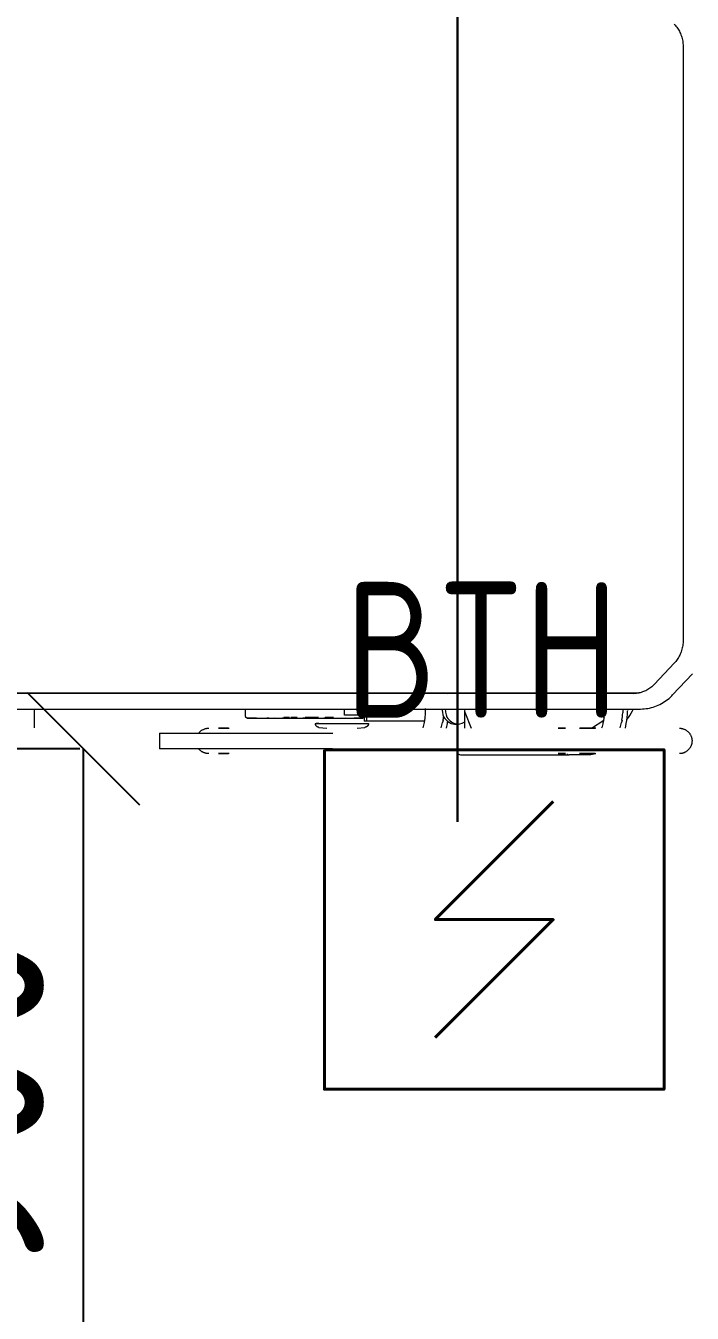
# Model space of a CAD drawing. Header units: millimetres. Extents: x -174154 to -170572, y -111302 to -109817.
# Drawn here: x -171659.69 to -171651.31, y -110618.59 to -110602.39 of the extents above; entities that cross this region are included whole.
import ezdxf

# ---------------------------------------------------------------- set-up
doc = ezdxf.new("R2010")
doc.units = ezdxf.units.MM
doc.set_wipeout_variables(frame=1)
doc.linetypes.add('ACAD_ISO02W100', pattern=[15, 12, -3])
doc.layers.get('Defpoints').update_dxf_attribs({"color": 70})
for name, color, linetype, lineweight in [('!Подложка', 252, 'ACAD_ISO02W100', 25), ('Кабель ПС', 20, 'ACAD_ISO02W100', 30), ('ПС', 1, 'Continuous', 50), ('Размеры', 7, 'Continuous', 9), ('Специальное оборудование', 7, 'Continuous', 18)]:
    doc.layers.add(name, color=color, linetype=linetype, lineweight=lineweight)
doc.styles.add('GOST Common', font='GOST Common.ttf', dxfattribs={"width": 0.9, "height": 250})
doc.styles.get("Standard").update_dxf_attribs({"font": 'GOST_A.TTF'})
doc.dimstyles.new('ADSK_Проверочный', dxfattribs={"dimscale": 304.8, "dimtxt": 251.428749, "dimasz": 0.463911, "dimexe": 0.492126, "dimexo": 0.492126, "dimgap": 0.164042, "dimtad": 1, "dimdec": 0, "dimdsep": 46, "dimtxsty": 'GOST Common', "dimblk1": 'OBLIQUE', "dimblk2": 'OBLIQUE', "dimsah": 1, "dimcen": 0.09, "dimazin": 0, "dimtfac": 1, "dimtdec": 4, "dimtix": 1, "dimtmove": 0, "dimatfit": 3, "dimfxl": 1, "dimtvp": 1, "dimtolj": 1, "dimtzin": 0, "dimarcsym": 2})

# ---------------------------------------------------------------- blocks, each defined once
blk = doc.blocks.new('*U11')
at = {"layer": 'ПС', "ltscale": 300, "insert": (138.9, 388.4), "char_height": 120, "width": 281.478, "attachment_point": 5, "bg_fill": 3, "box_fill_scale": 1, "bg_fill_color": 256, "bg_fill_transparency": 0}
blk.add_mtext('BTH', dxfattribs=at)
blk.add_wipeout([(0, 300), (300, 300), (300, 0), (0, 0)]).dxf.layer = 'ПС'
at = {"layer": 'ПС', "color": 1, "lineweight": 40}
blk.add_lwpolyline([(0, 300), (300, 300), (300, 0), (0, 0)], close=True, dxfattribs=at)
at = {"layer": 'ПС', "lineweight": 40, "ltscale": 100}
blk.add_lwpolyline([(202.1, 254.3), (97.9, 150), (202.1, 150), (97.9, 45.7)], dxfattribs=at)
blk = doc.blocks.new('Medical_All_ARJO_Enterprise-8000_Patient-Bed - Citadel-V13-В_АР_ПЭ_02 Этаж')
at = {"layer": 'Специальное оборудование'}
for p, q in [((848.2, 374.8), (848.2, -371.9)), ((726.1, -381.6), (727.8, -381.6)), ((837.1, -400.5), (812.1, -427.1)), ((834.8, -440.6), (859.9, -414)), ((785.8, -438.8), (1.7, -438.8)), ((42.3, -438.1), (729, -438.1)), ((306.5, -437.8), (306.5, -439)), ((422.1, -439), (422.1, -437.8)), ((456.8, -439), (456.8, -437.8)), ((748.5, -438.4), (585.3, -438.4)), ((729, -438.1), (792.8, -438.1)), ((779.7, -438.4), (778.2, -438.4)), ((1.7, -458.3), (785.8, -458.3)), ((31.7, -458), (31.7, -463.2)), ((31.7, -463.2), (31.7, -472.4)), ((326.8, -469.7), (324.5, -469.7)), ((334.4, -468.8), (334.4, -468.8)), ((344.6, -468.8), (344.6, -469.7)), ((353, -468.8), (345.8, -468.8)), ((345.8, -468.8), (353, -468.8)), ((352.4, -468.8), (345.9, -468.8)), ((345.9, -468.8), (352.4, -468.8)), ((349.6, -469.7), (346.9, -469.7)), ((362.4, -468.8), (354.7, -468.8)), ((362.2, -468.8), (356.1, -468.8)), ((372.5, -469.7), (369.6, -469.7)), ((389, -468.8), (372.5, -468.8)), ((389.3, -468.8), (372.5, -468.8)), ((372.5, -469.7), (372.5, -469.7)), ((389, -469.7), (372.5, -469.7)), ((372.5, -469.7), (372.5, -469.7)), ((389.2, -469.7), (372.5, -469.7)), ((398.9, -469.7), (396.2, -469.7)), ((397.8, -468.8), (408.2, -468.8)), ((408.2, -468.8), (397.8, -468.8)), ((398.1, -468.8), (398.1, -468.8)), ((400.5, -469.7), (400.5, -468.8)), ((422.1, -466), (422.1, -458)), ((439.7, -466), (422.1, -466)), ((423.3, -468.8), (423.3, -468.8)), ((456.8, -466), (439.7, -466)), ((446.8, -466), (446.8, -473.8)), ((450.4, -473.8), (450.4, -466)), ((456.8, -466), (456.8, -458)), ((524.1, -463.2), (524.1, -457.8)), ((573.2, -460.4), (573.2, -482.5)), ((573.5, -462.4), (581.7, -482.5)), ((749.2, -463.2), (749.3, -458)), ((772.2, -458.3), (772.2, -463.2)), ((785.8, -458.3), (794.7, -458.3)), ((31.7, -472.4), (31.7, -475.3)), ((31.7, -475.3), (31.7, -482.1)), ((271.4, -482.5), (263.7, -482.5)), ((263.7, -482.5), (276.9, -482.5)), ((276.3, -482.5), (271.4, -482.5)), ((385.4, -476.5), (418.9, -476.5)), ((389.9, -476.5), (386.6, -476.5)), ((389.9, -481.4), (399.7, -482.5)), ((418.9, -476.5), (452.4, -476.5)), ((438, -482.5), (447.9, -481.4)), ((450.1, -473.8), (446.8, -473.8)), ((494.9, -473.8), (450.4, -473.8)), ((500.1, -473.8), (494.9, -473.8)), ((522.9, -473.8), (500.1, -473.8)), ((522.6, -475.3), (523.2, -472.4)), ((546.1, -472.4), (545.5, -475.3)), ((550.4, -482.5), (551.6, -476.7)), ((560.9, -477.3), (564.8, -477.3)), ((563.9, -482.5), (563.9, -476.6)), ((693.6, -482.5), (691, -482.5)), ((691, -482.5), (700, -482.5)), ((700, -482.5), (693.6, -482.5)), ((718, -482.5), (737.6, -482.5)), ((730, -482.5), (718.1, -482.5)), ((738.2, -482.5), (730, -482.5)), ((733, -482.5), (748.4, -472.2)), ((747.8, -475.3), (748.3, -472.4)), ((771.3, -472.4), (770.7, -475.3)), ((775.6, -482.5), (776.7, -476.7)), ((189.2, -488.5), (189.2, -508.5)), ((189.3, -488.5), (239.3, -488.5)), ((239.3, -488.5), (407.6, -488.5)), ((239.3, -508.5), (189.3, -508.5)), ((407.2, -508.5), (239.3, -508.5)), ((276.9, -514.5), (263.7, -514.5)), ((263.7, -514.5), (271.4, -514.5)), ((271.4, -514.5), (276.3, -514.5)), ((568.2, -516), (704.7, -516)), ((700, -514.5), (691, -514.5)), ((691, -514.5), (693.6, -514.5)), ((693.6, -514.5), (700, -514.5)), ((718.3, -516), (704.7, -516)), ((737.6, -514.5), (718, -514.5)), ((718.1, -514.5), (730, -514.5)), ((728.2, -516), (718.3, -516)), ((732.2, -516), (728.2, -516)), ((730, -514.5), (738.2, -514.5))]:
    blk.add_line(p, q, dxfattribs=at)
at = {"layer": 'Специальное оборудование', "flags": 128}
for points in [[(837.1, 403.4), (838.2, 402.3), (839.2, 401.1), (840.1, 399.8), (841, 398.5), (841.9, 397.2), (842.7, 395.9), (843.5, 394.5), (844.2, 393), (844.8, 391.6), (845.4, 390.1), (846, 388.6), (846.5, 387), (846.9, 385.5), (847.3, 383.9), (847.6, 382.3), (847.8, 380.7), (848, 379.1), (848.1, 377.5), (848.2, 375.8), (848.2, 374.8)], [(848.2, -371.9), (848.2, -373.5), (848.1, -375.1), (847.9, -376.7), (847.7, -378.3), (847.5, -379.9), (847.1, -381.5), (846.7, -383.1), (846.3, -384.7), (845.8, -386.2), (845.2, -387.7), (844.6, -389.2), (843.9, -390.6), (843.2, -392), (842.4, -393.4), (841.6, -394.8), (840.7, -396.1), (839.8, -397.3), (838.8, -398.6), (837.8, -399.8), (837.1, -400.5)], [(812.1, -427.1), (811, -428.2), (809.9, -429.3), (808.7, -430.3), (807.5, -431.3), (806.3, -432.2), (805, -433), (803.7, -433.8), (802.4, -434.6), (801.1, -435.3), (799.7, -435.9), (798.3, -436.4), (796.9, -436.9), (795.5, -437.4), (794, -437.8), (792.6, -438.1), (791.1, -438.4), (789.7, -438.6), (788.2, -438.7), (786.7, -438.8), (785.8, -438.8)], [(-88.8, -438.1), (-73.5, -438.1), (-58.2, -438.1), (-42.9, -438.1), (-27.7, -438.1), (-12.6, -438.1), (2.3, -438.1), (17.2, -438.1), (31.8, -438.1), (42.3, -438.1)], [(794.7, -458.3), (797, -458.2), (799.2, -458.1), (801.5, -457.8), (803.8, -457.5), (806, -457.1), (808.2, -456.5), (810.4, -455.9), (812.6, -455.2), (814.7, -454.4), (816.9, -453.5), (818.9, -452.5), (821, -451.4), (822.9, -450.3), (824.9, -449), (826.8, -447.7), (828.6, -446.3), (830.4, -444.9), (832.1, -443.3), (833.8, -441.7), (834.8, -440.6)], [(297.7, -467.8), (297.6, -464.9), (297.5, -461.9), (297.6, -458.9)], [(299.7, -469.7), (299.7, -469.7), (299.6, -469.7), (299.5, -469.7), (299.4, -469.7), (299.3, -469.7), (299.3, -469.6), (299.2, -469.6), (299.1, -469.6), (299, -469.6), (299, -469.5), (298.9, -469.5), (298.8, -469.5), (298.7, -469.4), (298.7, -469.4), (298.6, -469.3), (298.5, -469.3), (298.5, -469.3), (298.4, -469.2), (298.4, -469.1), (298.3, -469.1), (298.2, -469), (298.2, -469), (298.1, -468.9), (298.1, -468.8), (298.1, -468.8), (298, -468.7), (298, -468.6), (297.9, -468.6), (297.9, -468.5), (297.9, -468.4), (297.8, -468.3), (297.8, -468.3), (297.8, -468.2), (297.8, -468.1), (297.8, -468), (297.8, -468), (297.7, -467.9), (297.7, -467.8)], [(311.3, -469.7), (309.8, -469.7), (308.3, -469.7), (307, -469.7), (305.8, -469.7), (304.7, -469.7), (303.7, -469.7), (302.8, -469.7), (302, -469.7), (301.3, -469.7), (300.8, -469.7), (300.4, -469.7), (300, -469.7), (299.8, -469.7), (299.7, -469.7), (299.7, -469.7)], [(299.7, -469.7), (299.8, -469.7), (300, -469.7), (300.3, -469.7), (300.7, -469.7), (301.2, -469.7), (301.8, -469.7), (302.6, -469.7), (303.4, -469.7), (304.4, -469.7), (305.5, -469.7), (306.7, -469.7), (308, -469.7), (309.4, -469.7), (310.9, -469.7), (312.4, -469.7), (314.1, -469.7), (315.9, -469.7), (317.8, -469.7), (319.8, -469.7), (321.8, -469.7), (323.9, -469.7), (326.1, -469.7), (328.4, -469.7), (330.8, -469.7), (333.2, -469.7), (335.7, -469.7), (338.2, -469.7), (340.8, -469.7), (343.5, -469.7), (346.1, -469.7), (348.9, -469.7), (351.7, -469.7), (354.5, -469.7), (357.3, -469.7), (360.2, -469.7), (363, -469.7), (365.9, -469.7), (368.8, -469.7), (371.7, -469.7), (372.5, -469.7)], [(372.5, -469.7), (375.4, -469.7), (378.3, -469.7), (381.2, -469.7), (384.1, -469.7), (387, -469.7), (389.8, -469.7), (392.6, -469.7), (395.4, -469.7), (398.2, -469.7), (400.9, -469.7), (403.5, -469.7), (406.1, -469.7), (408.7, -469.7), (411.2, -469.7), (413.6, -469.7), (416, -469.7), (418.3, -469.7), (420.5, -469.7), (422.7, -469.7), (424.7, -469.7), (426.7, -469.7), (428.6, -469.7), (430.4, -469.7), (432.2, -469.7), (433.8, -469.7), (435.3, -469.7), (436.7, -469.7), (438, -469.7), (439.3, -469.7), (440.4, -469.7), (441.4, -469.7), (442.3, -469.7), (443, -469.7), (443.7, -469.7), (444.3, -469.7), (444.7, -469.7), (445, -469.7), (445.2, -469.7), (445.3, -469.7), (445.3, -469.7)], [(445.3, -469.7), (445.3, -469.7), (445.1, -469.7), (444.8, -469.7), (444.4, -469.7), (443.9, -469.7), (443.2, -469.7), (442.5, -469.7), (441.6, -469.7), (440.6, -469.7), (439.6, -469.7), (438.4, -469.7), (437.1, -469.7), (435.7, -469.7), (434.2, -469.7)], [(446.8, -469.1), (446.7, -469.1), (446.7, -469.2), (446.6, -469.2), (446.5, -469.3), (446.5, -469.3), (446.4, -469.4), (446.3, -469.4), (446.3, -469.5), (446.2, -469.5), (446.1, -469.5), (446, -469.6), (446, -469.6), (445.9, -469.6), (445.8, -469.6), (445.7, -469.7), (445.7, -469.7), (445.6, -469.7), (445.5, -469.7), (445.4, -469.7), (445.3, -469.7), (445.3, -469.7)], [(573.4, -458.9), (573.2, -460.7), (573.5, -462.4)], [(238.8, -488.5), (239.2, -488), (239.6, -487.6), (240.1, -487.1), (240.5, -486.7), (241, -486.2), (241.5, -485.8), (242, -485.4), (242.5, -485.1), (243.1, -484.7), (243.6, -484.4), (244.2, -484.1), (244.8, -483.9), (245.4, -483.6), (246, -483.4), (246.6, -483.2), (247.2, -483), (247.8, -482.8), (248.4, -482.7), (249.1, -482.6), (249.7, -482.5), (250.4, -482.5), (251, -482.5), (251.3, -482.5)], [(389.9, -481.4), (389.7, -481.4), (389.5, -481.3), (389.3, -481.3), (389.1, -481.2), (388.9, -481.2), (388.7, -481.1), (388.5, -481), (388.4, -481), (388.2, -480.9), (388, -480.8), (387.8, -480.7), (387.7, -480.6), (387.5, -480.5), (387.3, -480.3), (387.2, -480.2), (387, -480.1), (386.9, -479.9), (386.7, -479.8), (386.6, -479.6), (386.5, -479.5), (386.4, -479.3), (386.3, -479.2), (386.1, -479), (386, -478.8), (386, -478.6), (385.9, -478.5), (385.8, -478.3), (385.7, -478.1), (385.7, -477.9), (385.6, -477.7), (385.6, -477.5), (385.5, -477.3), (385.5, -477.1), (385.5, -476.9), (385.4, -476.7), (385.4, -476.5), (385.4, -476.5)], [(452.4, -476.5), (452.4, -476.7), (452.3, -476.9), (452.3, -477.1), (452.3, -477.3), (452.2, -477.5), (452.2, -477.7), (452.1, -477.9), (452.1, -478.1), (452, -478.2), (451.9, -478.4), (451.8, -478.6), (451.8, -478.8), (451.7, -479), (451.5, -479.1), (451.4, -479.3), (451.3, -479.5), (451.2, -479.6), (451.1, -479.8), (450.9, -479.9), (450.8, -480.1), (450.6, -480.2), (450.5, -480.3), (450.3, -480.4), (450.2, -480.6), (450, -480.7), (449.8, -480.8), (449.6, -480.9), (449.5, -480.9), (449.3, -481), (449.1, -481.1), (448.9, -481.2), (448.7, -481.2), (448.5, -481.3), (448.3, -481.3), (448.1, -481.3), (447.9, -481.4), (447.9, -481.4)], [(843.4, -482.5), (844, -482.5), (844.7, -482.5), (845.3, -482.6), (845.9, -482.7), (846.6, -482.8), (847.2, -482.9), (847.8, -483.1), (848.4, -483.3), (849, -483.5), (849.6, -483.7), (850.2, -484), (850.8, -484.3), (851.3, -484.6), (851.9, -484.9), (852.4, -485.3), (852.9, -485.6), (853.4, -486), (853.9, -486.4), (854.4, -486.9), (854.9, -487.3), (855.3, -487.8), (855.7, -488.3), (856.1, -488.8), (856.5, -489.3), (856.8, -489.8), (857.2, -490.4), (857.5, -490.9), (857.8, -491.5), (858, -492.1), (858.3, -492.7), (858.5, -493.3), (858.7, -493.9), (858.9, -494.5), (859, -495.1), (859.1, -495.7), (859.2, -496.4), (859.3, -497), (859.4, -497.6), (859.4, -498.3), (859.4, -498.9), (859.3, -499.6), (859.3, -500.2), (859.2, -500.8), (859.1, -501.5), (859, -502.1), (858.8, -502.7), (858.6, -503.3), (858.4, -503.9), (858.2, -504.5), (857.9, -505.1), (857.6, -505.7), (857.3, -506.3), (857, -506.8), (856.7, -507.3), (856.3, -507.9), (855.9, -508.4), (855.5, -508.9), (855.1, -509.4), (854.6, -509.8), (854.2, -510.3), (853.7, -510.7), (853.2, -511.1), (852.7, -511.5), (852.2, -511.8), (851.6, -512.2), (851.1, -512.5), (850.5, -512.8), (849.9, -513.1), (849.3, -513.3), (848.7, -513.5), (848.1, -513.7), (847.5, -513.9), (846.9, -514.1), (846.3, -514.2), (845.6, -514.3), (845, -514.4), (844.4, -514.4), (843.7, -514.5), (843.4, -514.5)], [(251.3, -514.5), (250.7, -514.4), (250.1, -514.4), (249.4, -514.3), (248.8, -514.3), (248.2, -514.1), (247.5, -514), (246.9, -513.8), (246.3, -513.6), (245.7, -513.4), (245.1, -513.2), (244.5, -512.9), (243.9, -512.6), (243.4, -512.3), (242.8, -512), (242.3, -511.7), (241.8, -511.3), (241.3, -510.9), (240.8, -510.5), (240.3, -510.1), (239.9, -509.6), (239.4, -509.1), (239, -508.7)], [(736.3, -515.1), (734.3, -515.7), (732.2, -516)]]:
    blk.add_lwpolyline(points, dxfattribs=at)
at = {"layer": 'Специальное оборудование'}
blk.add_arc((419.6, -434.1), 18, 191.9312, 195.7235, dxfattribs=at)
for centre, major_axis, start_param, end_param in [((538.3, -402.7), (0, 45.2), 3.777426, 3.816758), ((542.3, -402.7), (0, 45.2), 3.777426, 3.816758), ((585.3, -447.9), (0, 9.59), 6.153035, 6.643832), ((781.3, -446.9), (0, 16.6), 5.179048, 5.270723), ((517.2, -462.5), (0, 20), 4.193016, 4.67661), ((550.5, -454.3), (0, 17.3), 1.795561, 2.768676), ((540.2, -462.5), (0, 20), 4.193016, 4.434813), ((554.4, -454.3), (0, 17.3), 1.795561, 2.768676), ((751.2, -454.3), (0, 17.3), 1.795561, 2.705118), ((742.4, -462.5), (0, 20), 4.193016, 4.67661), ((765.3, -462.5), (0, 20), 4.193016, 4.67661), ((775.7, -453.4), (0, 5.52), 2.727489, 3.512887), ((765.9, -458.6), (0, 36.3), 4.192832, 4.653841), ((765.5, -376.4), (0, 100.9), 3.499459, 3.721665), ((779.7, -461), (0, 3.94), 0.993576, 1.252912), ((781.3, -446.9), (0, 16.6), 3.721665, 3.946745), ((510.7, -455.4), (0, 40), 3.982732, 4.193016), ((533.7, -455.4), (0, 40), 3.982732, 4.193016), ((560.9, -376.4), (0, 100.9), 2.768676, 3.245171), ((540.8, -458.6), (0, 36.3), 4.192832, 4.29609), ((564.8, -376.4), (0, 100.9), 2.768676, 3.368022), ((735.9, -455.4), (0, 40), 3.982732, 4.193016), ((758.8, -455.4), (0, 40), 3.982732, 4.193016), ((568.2, -482.2), (0, 33.7), 2.879793, 3.141593), ((704.7, -482.2), (0, 33.7), 2.879793, 3.141593)]:
    blk.add_ellipse(centre, major_axis=major_axis, ratio=0.34202, start_param=start_param, end_param=end_param, dxfattribs=at)
blk = doc.blocks.new('_Oblique')
at = {"color": 0, "linetype": 'ByBlock', "lineweight": -2}
blk.add_line((-0.5, -0.5), (0.5, 0.5), dxfattribs=at)
blk = doc.blocks.new('*D517')
at = {"layer": 'Defpoints', "color": 0, "transparency": 16777216}
for p in [(9320, 1330), (9465.4, 1330), (9220, 430)]:
    blk.add_point(p, dxfattribs=at)
at = {"layer": 'Размеры', "color": 0, "lineweight": -2, "transparency": 16777216}
for p, q in [((9315.4, 1330), (9170, 1330)), ((9320, 430), (9320, 1330)), ((9370, 430), (9470, 430))]:
    blk.add_line(p, q, dxfattribs=at)
at = {"layer": 'Размеры', "color": 0, "lineweight": -2, "transparency": 16777216, "xscale": 141.4, "yscale": 141.4, "zscale": 141.4}
for p, rotation in [((9320, 1330), 90), ((9320, 430), 270)]:
    blk.add_blockref('_Oblique', p, dxfattribs=dict(at, rotation=rotation))
at = {"layer": 'Размеры', "color": 0, "lineweight": 20, "transparency": 16777216, "insert": (9145, 880), "char_height": 250, "width": 567.632, "attachment_point": 5, "rotation": 90, "style": 'GOST Common'}
blk.add_mtext('\\A1;900', dxfattribs=at)
blk = doc.blocks.new('A$C02fe7d8c')
at = {"layer": 'Специальное оборудование', "color": 251, "lineweight": 20, "true_color": 0x636466}
blk.add_blockref('Medical_All_ARJO_Enterprise-8000_Patient-Bed - Citadel-V13-В_АР_ПЭ_02 Этаж', (9226.1, 1838.5), dxfattribs=at)
at = {"layer": 'Размеры', "color": 251, "lineweight": 20, "true_color": 0x636466}
dim = blk.add_linear_dim(base=(9320, 1330), p1=(9220, 430), p2=(9465.4, 1330), angle=90, dimstyle='ADSK_Проверочный', override={"dimpost": '<>', "dimfxl": 932.859913}, dxfattribs=at)
dim.commit()
dim.dimension.update_dxf_attribs({"geometry": '*D517', "text_midpoint": (9145, 880)})

msp = doc.modelspace()

# ---------------------------------------------------------------- block references
at = {"layer": 'ПС', "color": 0, "xscale": 0.01424277820484836, "yscale": 0.01424277820484836, "zscale": 0.01424277820484836}
msp.add_blockref('*U11', (-171655.936, -110615.772), dxfattribs=at)

# ---------------------------------------------------------------- next in the draw order: linework, layer by layer
at = {"layer": 'Кабель ПС'}
msp.add_lwpolyline([(-171654.261, -110585.407), (-171654.261, -110613.735)], dxfattribs=at)

# ---------------------------------------------------------------- next in the draw order: block references
at = {"layer": '!Подложка', "ltscale": 20, "xscale": 0.01, "yscale": 0.01, "zscale": 0.01}
msp.add_blockref('A$C02fe7d8c', (-171752.166, -110624.788), dxfattribs=at)

doc.saveas('drawing.dxf')
